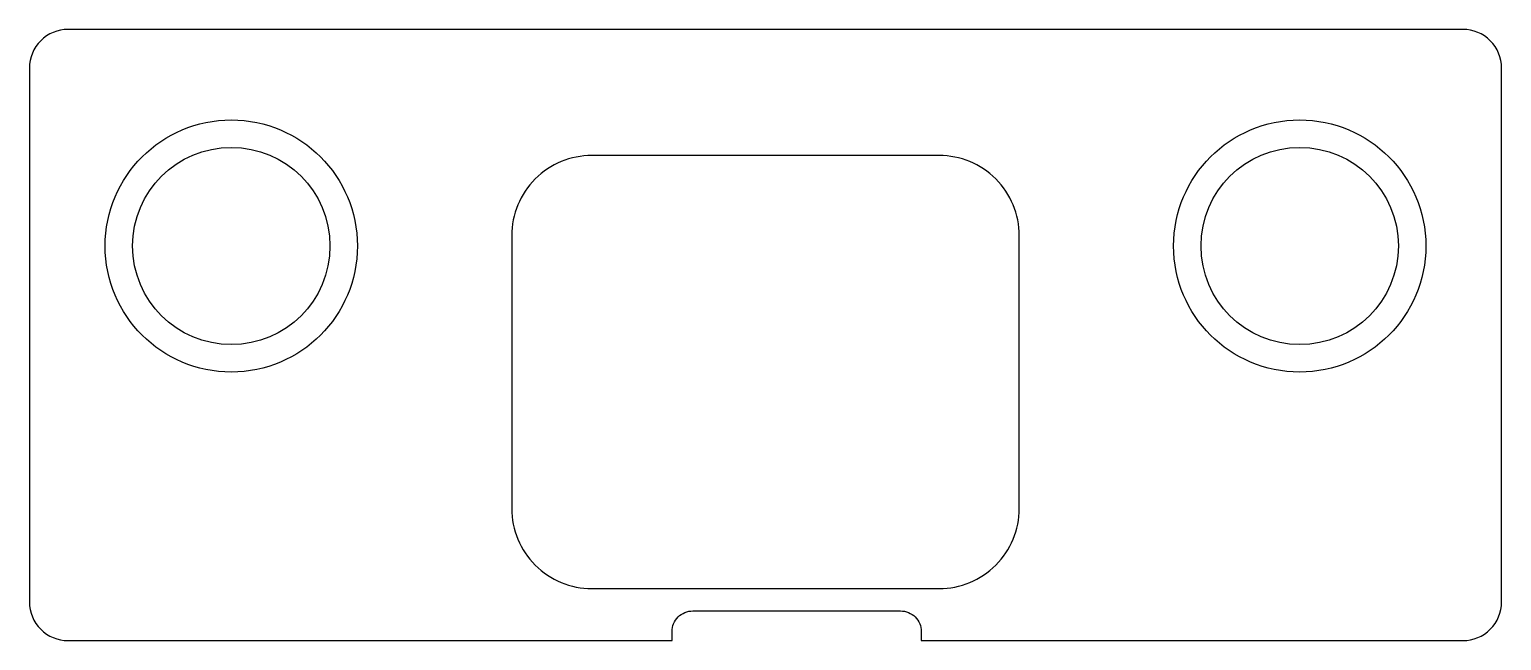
# Model space of a CAD drawing. Header units: millimetres. Extents: x -99.6 to -0.4, y -41.6 to -0.4.
import ezdxf

# ---------------------------------------------------------------- set-up
doc = ezdxf.new("R2010")
doc.units = ezdxf.units.MM
doc.layers.get('0').update_dxf_attribs({"linetype": 'CONTINUOUS'})

msp = doc.modelspace()

# ---------------------------------------------------------------- linework, layer by layer
for points in [[(-39.5, -41.6), (-3, -41.6, 0.414214), (-0.4, -39), (-0.4, -3, 0.414214), (-3, -0.4), (-97, -0.4, 0.414214), (-99.6, -3), (-99.6, -39, 0.414214), (-97, -41.6), (-56.3, -41.6), (-56.3, -41, -0.414214), (-54.9, -39.6), (-40.9, -39.6, -0.414214), (-39.5, -41)], [(-67.1, -32.7, 0.414214), (-61.7, -38.1), (-38.3, -38.1, 0.414214), (-32.9, -32.7), (-32.9, -14.3, 0.414214), (-38.3, -8.9), (-61.7, -8.9, 0.414214), (-67.1, -14.3)]]:
    msp.add_lwpolyline(points, format="xyb", close=True)
for centre, radius in [((-86, -15), 8.5), ((-14, -15), 8.5), ((-86, -15), 6.65), ((-14, -15), 6.65)]:
    msp.add_circle(centre, radius)

doc.saveas('drawing.dxf')
